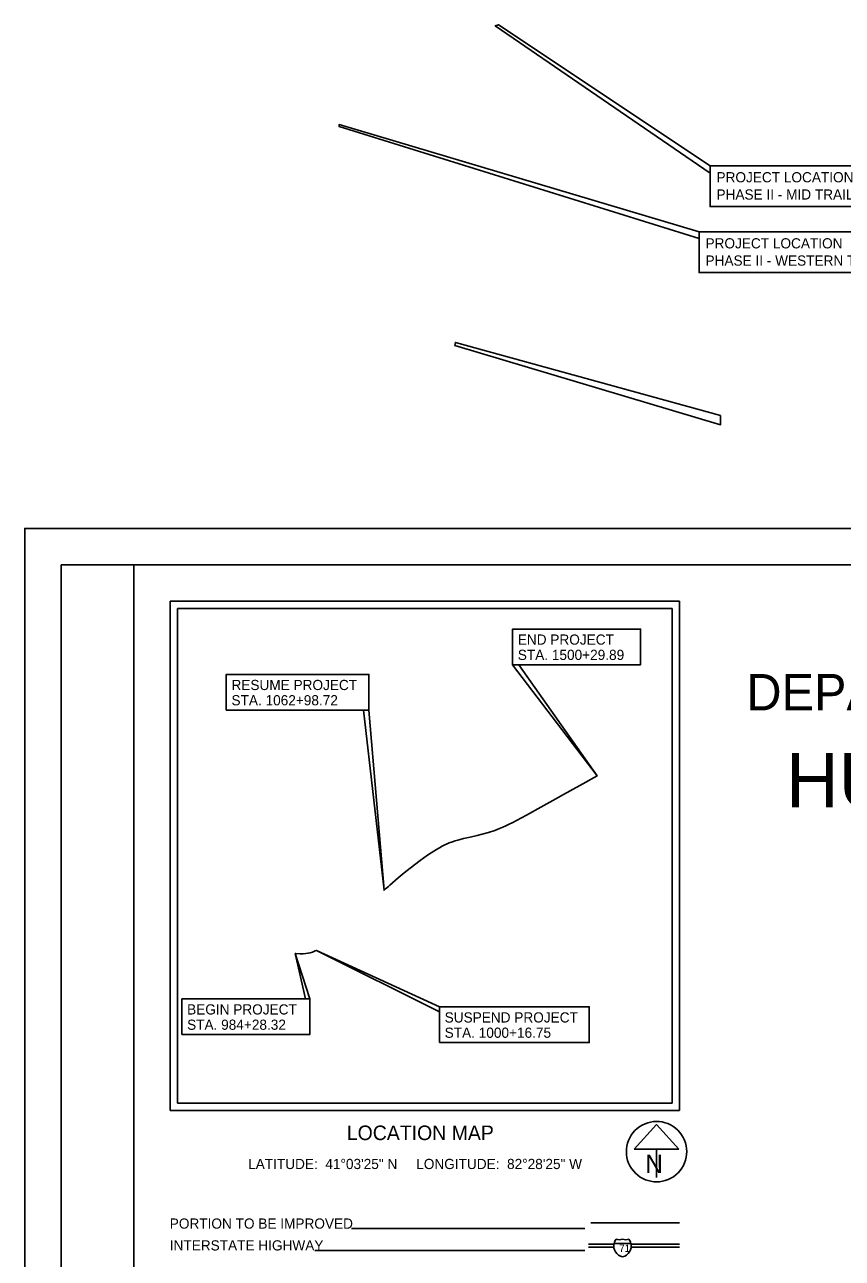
# Model space of a CAD drawing. Extents: x 1897279.7 to 1897349.1, y 1203345.7 to 1203379.3.
# Drawn here: x 1897283.98 to 1897295.22, y 1203362.37 to 1203379.33 of the extents above; entities that cross this region are included whole.
import ezdxf

# ---------------------------------------------------------------- set-up
doc = ezdxf.new("R2010")
doc.units = 0
for name, color, linetype in [('Default', 7, 'Continuous'), ('SH_Border', 7, 'Continuous'), ('SH_Cut_Line', 7, 'Continuous'), ('SH_Data', 7, 'Continuous'), ('SH_Text', 7, 'Continuous')]:
    doc.layers.add(name, color=color, linetype=linetype)

msp = doc.modelspace()

# ---------------------------------------------------------------- linework, layer by layer
at = {"layer": 'Default'}
for p, q in [((1897292.081, 1203362.569), (1897291.732, 1203362.569)), ((1897292.08, 1203362.526), (1897291.732, 1203362.526)), ((1897292.084, 1203362.579), (1897292.314, 1203362.579)), ((1897292.314, 1203362.579), (1897292.084, 1203362.579)), ((1897292.314, 1203362.579), (1897292.084, 1203362.579)), ((1897292.982, 1203362.569), (1897292.317, 1203362.569)), ((1897292.982, 1203362.526), (1897292.318, 1203362.526))]:
    msp.add_line(p, q, dxfattribs=at)
msp.add_lwpolyline([(1897288.921, 1203367.433), (1897288.941, 1203367.451), (1897288.98, 1203367.485), (1897289, 1203367.503), (1897289.114, 1203367.602), (1897289.197, 1203367.67), (1897289.282, 1203367.737), (1897289.415, 1203367.84), (1897289.519, 1203367.915), (1897289.569, 1203367.948), (1897289.642, 1203367.993), (1897289.684, 1203368.018), (1897289.719, 1203368.038), (1897289.756, 1203368.056), (1897289.788, 1203368.07), (1897289.818, 1203368.083), (1897289.861, 1203368.099), (1897289.897, 1203368.112), (1897289.935, 1203368.123), (1897289.968, 1203368.132), (1897290.012, 1203368.142), (1897290.103, 1203368.162), (1897290.202, 1203368.184), (1897290.269, 1203368.202), (1897290.357, 1203368.227), (1897290.443, 1203368.256), (1897290.509, 1203368.281), (1897290.552, 1203368.299), (1897290.595, 1203368.318), (1897290.641, 1203368.34), (1897290.69, 1203368.364), (1897290.741, 1203368.39), (1897290.878, 1203368.465), (1897291.074, 1203368.573), (1897291.239, 1203368.664), (1897291.389, 1203368.748), (1897291.611, 1203368.872), (1897291.849, 1203369.004)], dxfattribs=at)
for centre, start, end in [((1897292.229, 1203362.543), 141.669, 165.8066), ((1897292.155, 1203362.779), 253.0091, 286.9909), ((1897292.243, 1203362.779), 253.0091, 286.9909), ((1897292.169, 1203362.543), 14.1934, 38.331), ((1897292.229, 1203362.543), 165.8066, 258.463), ((1897292.169, 1203362.543), 281.537, 14.1934)]:
    msp.add_arc(centre, 0.15, start, end, dxfattribs=at)
at = {"layer": 'SH_Border'}
for points in [[(1897284.482, 1203371.905), (1897285.482, 1203371.905), (1897285.482, 1203350.905), (1897284.482, 1203350.905)], [(1897285.482, 1203371.905), (1897317.482, 1203371.905), (1897317.482, 1203350.905), (1897285.482, 1203350.905)], [(1897290.688, 1203370.532), (1897292.446, 1203370.532), (1897292.446, 1203371.023), (1897290.688, 1203371.023)], [(1897286.752, 1203369.908), (1897288.712, 1203369.908), (1897288.712, 1203370.399), (1897286.752, 1203370.399)], [(1897290.688, 1203370.532), (1897291.849, 1203369.004), (1897290.771, 1203370.532)], [(1897288.712, 1203369.908), (1897288.639, 1203369.908), (1897288.921, 1203367.433)], [(1897287.9, 1203365.94), (1897287.842, 1203365.94), (1897287.701, 1203366.562)], [(1897289.682, 1203365.831), (1897287.991, 1203366.607), (1897289.682, 1203365.76)], [(1897286.142, 1203365.448), (1897287.9, 1203365.448), (1897287.9, 1203365.94), (1897286.142, 1203365.94)], [(1897289.682, 1203365.339), (1897291.742, 1203365.339), (1897291.742, 1203365.831), (1897289.682, 1203365.831)]]:
    msp.add_lwpolyline(points, close=True, dxfattribs=at)
at = {"layer": 'SH_Cut_Line'}
msp.add_lwpolyline([(1897283.982, 1203350.405), (1897317.982, 1203350.405), (1897317.982, 1203372.405), (1897283.982, 1203372.405)], close=True, dxfattribs=at)
at = {"layer": 'SH_Data'}
for p, q in [((1897285.982, 1203371.405), (1897292.982, 1203371.405)), ((1897285.982, 1203371.405), (1897285.982, 1203364.405)), ((1897292.982, 1203371.405), (1897292.982, 1203364.405)), ((1897286.082, 1203371.305), (1897286.082, 1203364.505)), ((1897286.082, 1203371.305), (1897292.882, 1203371.305)), ((1897292.882, 1203371.305), (1897292.882, 1203364.505)), ((1897286.082, 1203364.505), (1897292.882, 1203364.505)), ((1897285.982, 1203364.405), (1897292.982, 1203364.405)), ((1897292.666, 1203364.214), (1897292.359, 1203363.873)), ((1897292.974, 1203363.873), (1897292.666, 1203364.214)), ((1897292.359, 1203363.873), (1897292.974, 1203363.873)), ((1897292.666, 1203363.873), (1897292.666, 1203363.486)), ((1897292.666, 1203363.84), (1897292.666, 1203363.84)), ((1897292.666, 1203363.84), (1897292.666, 1203363.84)), ((1897291.682, 1203362.782), (1897288.475, 1203362.782)), ((1897291.764, 1203362.86), (1897292.982, 1203362.86)), ((1897291.682, 1203362.482), (1897287.971, 1203362.482))]:
    msp.add_line(p, q, dxfattribs=at)
for points in [[(1897293.401, 1203377.287), (1897293.401, 1203377.391), (1897290.493, 1203379.329), (1897290.448, 1203379.314)], [(1897293.25, 1203376.388), (1897293.25, 1203376.483), (1897288.304, 1203377.955), (1897288.303, 1203377.931)], [(1897293.401, 1203377.391), (1897296.864, 1203377.391), (1897296.864, 1203376.829), (1897293.401, 1203376.829)], [(1897293.25, 1203376.483), (1897297.141, 1203376.483), (1897297.141, 1203375.921), (1897293.25, 1203375.921)], [(1897293.547, 1203373.956), (1897293.547, 1203373.831), (1897289.892, 1203374.921), (1897289.902, 1203374.961)]]:
    msp.add_lwpolyline(points, close=True, dxfattribs=at)
msp.add_lwpolyline([(1897287.701, 1203366.562), (1897287.71, 1203366.562), (1897287.77, 1203366.561), (1897287.811, 1203366.561), (1897287.845, 1203366.563), (1897287.875, 1203366.567), (1897287.905, 1203366.573), (1897287.938, 1203366.584), (1897287.976, 1203366.599), (1897287.991, 1203366.607)], dxfattribs=at)
msp.add_arc((1897292.666, 1203363.84), 0.415, 129.7798, 129.7633, dxfattribs=at)

# ---------------------------------------------------------------- texts
at = {"layer": 'Default'}
msp.add_text('71', height=0.1, dxfattribs=at).set_placement((1897292.153, 1203362.463))
at = {"layer": 'SH_Border'}
for s, p in [('END PROJECT', (1897290.759, 1203370.808)), ('STA. 1500+29.89', (1897290.759, 1203370.598)), ('RESUME PROJECT', (1897286.824, 1203370.184)), ('STA. 1062+98.72', (1897286.824, 1203369.974)), ('BEGIN PROJECT', (1897286.214, 1203365.725)), ('STA. 984+28.32', (1897286.214, 1203365.515)), ('SUSPEND PROJECT', (1897289.754, 1203365.615)), ('STA. 1000+16.75', (1897289.754, 1203365.405))]:
    msp.add_text(s, height=0.14, rotation=0, dxfattribs=at).set_placement(p)
at = {"layer": 'SH_Data'}
for s, p in [('PROJECT LOCATION', (1897293.49, 1203377.162)), ('PHASE II - MID TRAIL SECTION', (1897293.49, 1203376.925)), ('PROJECT LOCATION', (1897293.339, 1203376.254)), ('PHASE II - WESTERN TRAIL SECTION', (1897293.339, 1203376.017))]:
    msp.add_text(s, height=0.14, dxfattribs=at).set_placement(p)
msp.add_text('N', height=0.25, rotation=360, dxfattribs=at).set_placement((1897292.511, 1203363.549))
at = {"layer": 'SH_Text'}
for s, height, p in [('DEPARTMENT OF TRANSPORTATION', 0.5, (1897293.901, 1203369.905)), ('HUR-AC&Y TRAIL-PHASE II', 0.75, (1897294.446, 1203368.571)), ('LOCATION MAP', 0.2, (1897288.409, 1203363.999)), ('LATITUDE:  41°03\'25" N     LONGITUDE:  82°28\'25" W', 0.14, (1897287.053, 1203363.601)), ('PORTION TO BE IMPROVED', 0.14, (1897285.976, 1203362.782)), ('INTERSTATE HIGHWAY', 0.14, (1897285.976, 1203362.482))]:
    msp.add_text(s, height=height, dxfattribs=at).set_placement(p)

doc.saveas('drawing.dxf')
